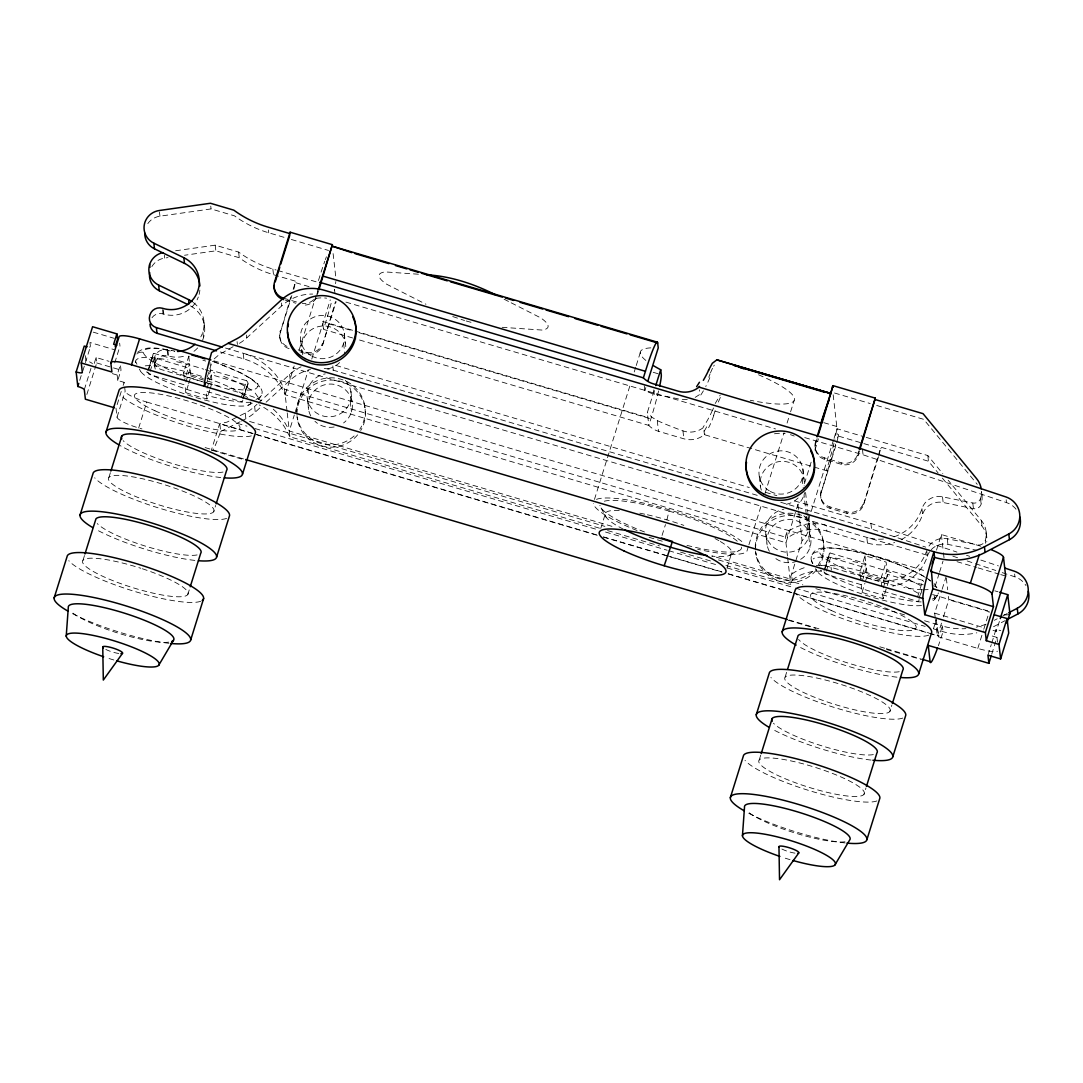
<?xml version="1.0" encoding="UTF-8"?>
<svg xmlns="http://www.w3.org/2000/svg" width="1083" height="1083" viewBox="0 0 1083 1083"><rect width="100%" height="100%" fill="white"/><g stroke="black" fill="none" stroke-linecap="round" stroke-linejoin="round"><path stroke-width="0.75" stroke-dasharray="5 3.75" d="M335.554 283.705L335.852 281.526M334.322 290.217L334.498 289.364L334.904 292.83M666.925 519.894L669.01 511.068A74.064 14.011 17.4 0 0 602.879 501.673M212.417 361.316A59.687 11.29 17.4 0 1 257.51 386.117L257.023 387.822L255.155 389.081M811.492 560.683L812.805 563.661A64.384 12.184 17.4 0 1 811.817 561.373L812.345 559.532L814.362 558.192M79.709 380.363L81.618 374.271M82.809 370.955L90.43 346.574L89.97 342.499L114.27 349.674M84.298 389.69L90.958 368.369M94.248 363.428L96.089 357.512L109.058 361.329M86.857 394.469L96.712 362.94L96.089 357.512M114.744 362.873L119.983 346.113L119.644 343.135M117.776 380.485L117.154 375.043L120.403 364.687L121.012 370.115L117.776 380.485L124.112 382.353L124.45 385.331M121.255 391.491L116.016 408.25L117.045 417.199A22.107 4.183 17.4 0 0 138.692 427.961L141.927 428.922M123.164 385.399L124.112 382.353M117.045 417.199L125.141 391.301L124.626 386.821M82.985 560.331L84.488 555.552M108.896 477.454L110.385 472.675M147.816 370.955L153.001 354.385M149.143 367.299L152.906 355.238M148.655 369.899L153.84 353.329L189.633 363.888L184.448 380.471M150.117 371.415L154.355 357.85A49.737 9.409 17.4 0 1 153.84 353.329M155.289 369.059A9.95 9.733 -6.5 0 1 155.18 363.049L154.761 356.659A9.95 9.733 -6.5 0 1 167.188 350.147L167.933 350.364A27.968 27.359 -6.5 0 0 174.742 351.501M155.18 363.049L154.761 356.659M138.692 427.961L146.787 402.064A22.107 4.183 17.4 0 1 125.141 391.301M184.096 377.398L183.582 372.796L188.753 356.226A49.737 9.409 17.4 0 1 191.529 356.93M185.91 381.988L190.148 368.423L154.355 357.85M209.804 389.866L206.975 398.91A49.737 9.409 17.4 0 1 185.843 392.669L188.198 385.128M188.672 383.626L191.028 376.099L190.148 368.423M207.246 377.168L212.011 361.925M206.988 382.191L210.765 370.129L209.885 362.453M207.043 388.228L211.28 374.664L247.073 385.223L242.836 398.788M210.264 388.364L212.16 382.326L211.28 374.664M241.374 397.271L246.558 380.702L210.765 370.129M243.296 398.382L248.007 383.314M244.244 395.809L248.007 383.761M187.752 594.689L189.742 588.313M213.649 511.812A55.274 10.464 17.4 0 0 141.142 478.469A55.274 10.464 17.4 0 0 129.026 493.618A55.274 10.464 17.4 0 0 213.649 511.812L215.652 505.436M289.12 348.658A13.267 12.982 -6.5 0 1 280.321 332.481L291.192 295.686M293.195 289.269L295.7 281.255L273.512 274.703A110.534 108.165 -6.5 0 1 239.262 257.74L215.855 250.823L184.516 255.263M280.321 332.481L291.855 295.578M293.859 289.161L295.7 281.255M318.47 280.497L320.108 275.258A38.69 3.168 -73.6 0 1 324.792 261.193M287.049 411.242L285.167 394.767L294.183 365.946M299.152 350.012L318.7 287.469M316.832 294.414L317.833 291.205M317.481 294.386L318.429 291.341M599.481 528.179L289.906 436.774L289.296 431.007L294.305 414.992M294.793 413.422L308.317 370.142M311.769 359.082L330.274 299.869M352.611 337.964L323.479 329.367L325.523 322.815A38.69 3.168 -73.6 0 0 332.021 299.991M299.883 351.826L306.029 353.64A13.267 12.982 -6.5 0 0 322.585 344.949L335.5 301.629M322.585 344.949L336.123 301.643M594.445 499.453L630.699 383.274M634.232 371.983L635.735 367.151M636.249 365.526L640.77 351.014M600.754 528.409L605.614 512.882M687.272 399.641L679.339 399.167A80.697 15.27 17.4 0 0 654.308 394.483L644.845 390.719L645.834 387.538M827.304 470.97L704.424 434.689A22.107 21.633 -6.5 0 1 683.86 438.805L658.505 431.318A22.107 21.633 -6.5 0 1 648.798 425.416L647.336 412.555L654.281 390.367M658.599 390.909A38.69 3.168 -73.6 0 1 650.856 418.864L648.798 425.416L354.236 338.438M662.065 535.435L665.463 524.565M726.964 568.088L731.336 554.103M787.463 555.931L785.31 537.087L786.786 532.389A44.213 43.266 -6.5 0 1 826.288 525.417L826.925 531.076L867.456 543.043A44.213 43.266 -6.5 0 0 894.666 542.502M859.469 450.826L857.98 455.632A13.267 12.982 -6.5 0 1 841.41 464.323L824.501 459.327A13.267 12.982 -6.5 0 1 815.716 443.15L816.541 438.453M815.716 443.15L817.137 438.588M803.234 497.043A22.107 21.633 -6.5 0 1 797.927 504.448L785.96 542.745L285.167 394.767A66.32 64.899 -6.5 0 0 243.851 358.92L218.116 351.325M804.425 483.654L811.925 459.652M814.93 450.054L818.437 438.845M833.558 439.874L808.554 519.894A22.107 21.633 -6.5 0 1 802.056 540.688L790.089 578.985L712.289 555.999M834.059 438.277L837.037 428.76L864.6 436.896M725.894 565.502L790.725 584.644L792.201 579.947L791.551 574.288A44.213 43.266 -6.5 0 1 806.415 567.072M878.57 456.674L863.557 504.678A13.267 12.982 -6.5 0 1 847.001 513.369L830.092 508.374A13.267 12.982 -6.5 0 1 821.293 492.21L835.683 444.165M837.646 437.857L838.635 434.703L837.687 434.432L837.037 428.76M821.293 492.21L836.306 444.206M836.807 442.595L838.635 434.703M759.21 759.995L760.699 755.217M785.107 677.119L787.097 670.743M857.98 455.632L858.805 450.934M824.028 570.619L829.212 554.036M825.354 566.951L829.131 554.902M824.88 569.563L830.052 552.98L865.845 563.553L860.674 580.122M826.329 571.079L830.566 557.515A49.737 9.409 17.4 0 1 830.052 552.98M863.557 504.678L877.893 456.782M878.394 455.185L880.899 447.184L928.469 461.236L938.108 472.933M879.071 455.077L880.899 447.184M860.498 578.593L859.794 572.46L864.979 555.877A49.737 9.409 17.4 0 1 886.111 562.118L886.977 569.793L881.806 586.363L880.926 578.688L886.111 562.118M923.285 584.888L887.491 574.315L888.371 581.991L883.187 598.561A49.737 9.409 17.4 0 1 862.054 592.333L861.188 584.658L866.359 568.074L830.566 557.515M862.054 592.333L864.884 583.29M865.358 581.774L867.239 575.75L866.359 568.074M883.254 587.879L887.491 574.315M917.585 596.936L922.77 580.353L886.977 569.793M919.047 598.452L921.877 589.409M920.916 593.525L921.863 590.506M936.511 550.11L941.371 534.542L981.834 546.495M863.963 794.353A55.274 10.464 17.4 0 0 791.456 761.011A55.274 10.464 17.4 0 0 779.34 776.159A55.274 10.464 17.4 0 0 863.963 794.353L865.967 787.977M889.874 711.463A55.274 10.464 17.4 0 0 817.354 678.134A55.274 10.464 17.4 0 0 805.251 693.269A55.274 10.464 17.4 0 0 889.874 711.463L891.864 705.087M935.049 586.566L939.042 573.8M939.543 572.217L943.036 561.048M935.225 617.933L934.683 613.168L941.668 590.831M942.156 589.233L946.149 576.467M933.492 628.668L936.348 619.517L938.311 636.75L977.8 648.419A22.107 4.183 17.4 0 0 997.538 651.221M941.506 623.118L937.621 635.559A13.267 1.083 -73.6 0 1 937.215 635.45L930.744 633.541M943.455 616.89L948.803 599.765L948.424 596.449M938.595 635.843L937.621 635.559L938.826 635.504L938.311 636.75L938.826 635.504A13.267 1.083 -73.6 0 0 942.386 626.015A66.32 64.899 -6.5 0 0 965.901 628.641M977.8 648.419L983.283 630.861M983.784 629.264L989.266 611.719L948.803 599.765M987.953 655.188L991.283 644.52M991.757 643.004L996.049 629.291L1000.8 630.699M993.03 630.387L996.279 631.348L999.771 620.18M991.73 654.173L996.969 637.413L990.593 635.531M713.643 415.425L715.795 408.494M748.407 546.414L746.904 551.22A80.697 15.27 17.4 0 1 697.669 549.271M748.908 544.817L761.972 503.162M764.977 493.55L784.065 432.672M787.084 423.06L790.089 413.449M790.59 411.838L794.11 400.629M710.082 373.865L708.81 377.263M713.467 407.98L712.614 410.254M710.502 372.728L712.465 368.301M720.33 397.434L717.596 403.797M715.227 403.458L720.141 395.214M261.409 395.39L258.35 399.911M812.101 554.821C815.526 546.279 826.816 547.957 834.086 547.998C865.331 552.032 896.21 561.36 923.975 576.332M937.621 595.041L934.561 599.562L932.341 600.903A64.384 12.184 17.4 0 0 934.9 597.721A6.633 6.484 -6.5 0 0 938.352 592.875M713.656 366.189L714.293 365.161M704.911 433.931L704.424 434.689L703.598 427.406C697.899 432.036 689.844 433.362 682.953 430.872A80.697 15.27 17.4 0 1 657.273 420.583L651.776 417.145L647.336 412.555M137.595 352.354C147.599 344.056 162.897 349.66 174.471 350.906M239.424 343.325A44.213 43.266 -6.5 0 0 246.802 337.855L281.77 305.812A44.213 43.266 -6.5 0 1 312.703 294.062M597.234 535.3L219.903 423.886L220.594 431.521A40.897 3.344 -73.6 0 1 211.591 449.486L219.687 423.588L226.875 422.167L245.232 413.07A44.213 43.266 -6.5 0 0 254.627 406.477L257.037 404.27M258.241 403.16L289.594 374.434A44.213 43.266 -6.5 0 1 301.06 366.812M241.536 421.016L245.868 418.742A44.213 43.266 -6.5 0 0 255.277 412.136L261.301 406.612M266.12 402.199L290.23 380.092A44.213 43.266 -6.5 0 1 310.442 369.493M138.15 358.527L136.12 359.881L135.605 361.722A64.384 12.184 17.4 0 0 136.593 364.01L135.28 361.018A6.633 6.484 -6.5 0 0 135.605 361.722L137 364.308M695.191 397.366L699.835 394.402L699.32 389.853M233.075 346.722L219.172 354.547L212.485 360.409L925.166 570.822M256.021 399.451L258.675 398.057A6.633 6.484 -6.5 0 0 257.51 386.117M220.594 431.521L240.101 421.761M932.246 599.102L934.9 597.721L933.898 595.433M994.343 620.302L997.199 618.799M1002.939 615.794L1007.231 613.533M993.558 626.719L1005.01 620.694M248.44 405.096L252.285 403.174M729.238 555.484L738.606 550.8M147.802 223.612A17.68 17.301 -6.5 0 1 159.946 216.18L211.077 208.924L234.483 215.842A110.534 108.165 -6.5 0 0 268.733 232.804L284.883 237.57M175.622 250.769L215.206 245.164L238.612 252.068A110.534 108.165 -6.5 0 0 272.862 269.044L276.097 269.992M151.864 266.608A17.68 17.301 -6.5 0 1 164.711 258.079L168.014 257.605M418.417 274.216L385.142 271.914A66.32 12.549 17.4 0 0 386.536 284.152L425.957 304.255M502.092 327.31L542.028 330.058A66.32 12.549 17.4 0 0 540.634 317.833L509.958 302.184M894.016 536.843A44.213 43.266 -6.5 0 0 921.944 508.685A17.68 17.301 -6.5 0 1 942.508 496.84L972.791 503.013A6.633 6.484 -6.5 0 0 980.521 498.532A22.107 21.633 -6.5 0 0 981.482 491.601L982.037 495.852M901.015 539.794A44.213 43.266 -6.5 0 0 922.594 514.357A17.68 17.301 -6.5 0 1 943.144 502.498L973.441 508.685A6.633 6.484 -6.5 0 0 981.157 504.191A22.107 21.633 -6.5 0 0 981.225 491.723M928.984 545.994A17.68 17.301 -6.5 0 1 947.273 538.738L977.57 544.911A6.633 6.484 -6.5 0 0 985.286 540.431A22.107 21.633 -6.5 0 0 981.388 520.557L948.18 480.27M931.258 549.65A17.68 17.301 -6.5 0 1 947.923 544.397L976.622 550.259M466.204 320.974L474.327 323.248M834.533 393.007L870.19 403.539M876.675 405.448L923.691 419.338L977.259 484.318M291.354 239.478L328.515 250.457M653.184 372.295L658.044 373.73M823.797 422.668L836.78 426.499A38.69 3.168 -73.6 0 1 834.858 439.373M866.224 437.383L927.82 455.564L942.819 473.758M277.708 270.466L318.091 282.392M838.797 436.205L862.285 443.137M863.855 443.597L881.061 448.673M295.862 282.744L309.955 286.914M345.924 302.116L775.536 428.963M804.723 437.586L863.083 454.819L1006.486 502.58A20.726 20.279 -6.5 0 1 1016.599 509.931M283.353 298.109L297.189 302.184M815.54 441.661A13.267 12.982 -6.5 0 0 824.339 457.825L841.234 462.82A13.267 12.982 -6.5 0 0 857.804 454.129M285.073 300.059L295.821 303.226M322.572 321.434L353.329 330.518M354.94 330.992L647.905 417.496M328.596 323.722L352.882 330.884M359.353 332.806L650.856 418.864M298.163 349.877L305.853 352.151A13.267 12.982 -6.5 0 0 322.423 343.46M821.131 490.707A13.267 12.982 -6.5 0 0 829.916 506.885L846.825 511.88A13.267 12.982 -6.5 0 0 863.395 503.189M151.999 317.685A9.95 9.733 -6.5 0 1 163.059 313.908L163.804 314.124A27.968 27.359 -6.5 0 0 198.311 297.04M335.906 365.472L749.314 487.54M765.519 492.318L776.877 495.676M794.705 500.942L870.908 523.441L956.952 552.1M324.237 368.491A44.213 43.266 -6.5 0 1 333.307 370.183L759.684 496.068M780.762 502.295L871.544 529.1L925.721 547.145M956.993 561.684L976.446 567.424M978.071 567.898L999.149 574.125M1000.76 574.599L1005.633 576.034M225.521 348.036L929.701 555.958M994.776 590.831L998.025 591.778M93.206 332.143L114.27 338.356M243.851 358.92L243.201 353.261A66.32 64.899 -6.5 0 1 279.076 379.321L284.491 389.217L785.31 537.087M155.41 362.318A9.95 9.733 -6.5 0 1 167.838 355.806L168.569 356.023A27.968 27.359 -6.5 0 0 184.963 355.941M932.558 594.54L989.293 611.299M206.163 382.813L161.137 369.52A9.95 9.733 -6.5 0 1 154.544 357.39M207.774 383.287L247.98 395.16A66.32 64.899 -6.5 0 1 261.423 400.778M816.257 565.529A44.213 43.266 -6.5 0 1 831.054 567.316L871.585 579.283A44.213 43.266 -6.5 0 0 926.29 551.87M861.188 584.658L825.395 574.085A49.737 9.409 17.4 0 1 823.946 571.472M96.712 362.94L121.012 370.115M934.683 613.168L984.934 628.005M112.294 373.608L117.154 375.043M249.55 421.449L604.896 526.379M718.476 559.911L802.841 584.82M815.824 588.651L905.077 615.009M924.544 620.749L942.386 626.015L943.036 631.687A40.897 3.344 -73.6 0 1 938.379 645.712M607.577 530.575L659.452 545.886M680.517 552.1L711.314 561.197M237.204 423.277L246.938 426.161M255.06 428.557L597.423 529.641M605.532 532.037L667.196 550.245M668.82 550.719L717.501 565.096M727.235 567.966L793.758 587.609M795.382 588.083L925.18 626.407M933.302 628.803L943.036 631.687A66.32 64.899 -6.5 0 0 976.852 632.824M146.787 402.064L597.085 535.016M603.556 536.938L665.111 555.105M666.735 555.579L721.792 571.838M728.277 573.76L791.443 592.401M793.067 592.888L929.119 633.054M603.245 537.046L721.928 572.122M728.114 573.922L937.391 635.735M205.107 447.577L245.651 459.544M788.993 619.977L821.428 629.548M879.816 646.795L884.689 648.23M886.314 648.703L920.374 658.762M211.808 450.23L245.814 460.261M788.438 620.302L815.783 628.37M886.598 649.543L921.267 659.479M273.268 409.171A66.32 64.899 -6.5 0 1 289.296 431.007L613.425 526.785M649.083 537.317L665.287 542.109M966.51 555.281L969.691 556.337M980.846 560.06L998.377 565.895M952.81 556.161L957.589 557.759M967.146 560.94L995.832 570.497M1002.208 572.623L1014.961 576.86A20.726 20.279 -6.5 0 1 1025.939 585.524M452.735 316.547L464.58 320.527M214.19 361.817L240.886 372.85L251.622 379.05M504.123 299.206L508.496 301.44M256.712 382.976L261.165 388.824M926.723 577.862L930.446 580.718M250.511 378.211L257.984 383.951M255.195 393.088L258.675 398.057M942.4 478.131L982.024 526.216A22.107 21.633 -6.5 0 1 986.789 541.96M934.209 583.602L937.377 588.489M815.553 568.683L816.934 571.201M601.092 507.968L606.101 517.133M289.906 436.774L284.491 426.892A66.32 64.899 -6.5 0 0 259.203 404.947M139.341 369.032L140.709 371.537M284.491 389.217L285.167 394.767M1006.175 499.75L1006.486 502.58M1014.636 574.031L1014.961 576.86M986.166 532.091L986.816 537.75M996.049 629.291L996.279 631.348M996.969 637.413L997.511 642.178M980.521 498.532L981.157 504.191M985.286 540.431L985.611 543.26M981.388 520.557L982.024 526.216M972.791 503.013L973.441 508.685M942.508 496.84L943.144 502.498M947.273 538.738L947.923 544.397M941.371 534.542L943.266 551.193M943.455 552.858L944.024 557.853M946.339 578.132L947.666 589.788M927.82 455.564L928.469 461.236M935.401 619.53L937.215 635.45M921.944 508.685L922.594 514.357M926.723 550.584L927.359 556.256A44.213 43.266 -6.5 0 1 892.744 586.106M883.187 598.561L882.32 590.898L918.113 601.458A49.737 9.409 17.4 0 0 919.034 599.549M862.434 449.161L863.083 454.819M870.908 523.441L871.544 529.1M867.456 543.043L866.82 537.385A44.213 43.266 -6.5 0 0 884.594 538.941M864.979 555.877L865.845 563.553M841.234 462.82L841.41 464.323M846.825 511.88L847.001 513.369M833.165 394.794L836.78 426.499M824.339 457.825L824.501 459.327M829.916 506.885L830.092 508.374M831.054 567.316L831.378 570.145M815.161 447.712L815.323 449.201M820.752 496.759L820.914 498.261M823.256 540.783L823.513 543.057M802.814 468.614L804.019 479.146M805.576 492.481L807.837 512.245M807.796 513.301L808.96 522.128M809.434 526.704L810.639 537.236M802.178 478.7L803.207 487.729M806.28 514.669L804.033 494.904A22.107 21.633 -6.5 0 0 804.588 492.684M806.469 516.307L808.162 531.13M808.798 536.789L810.003 547.321M797.927 504.448L798.482 509.389M798.672 511.041L802.056 540.688M786.786 532.389L787.422 538.048A44.213 43.266 -6.5 0 1 826.925 531.076M787.639 557.569L790.725 584.644M759.278 476.317L760.483 486.849M765.898 534.406L767.102 544.939M756.029 554.983L755.772 552.709A34.263 33.532 -6.5 0 0 779.476 578.864A34.263 33.532 -6.5 0 0 814.145 569.942M682.953 430.872L683.86 438.805M653.78 389.88L654.308 394.483M657.273 420.583L658.505 431.318M644.29 385.778L644.845 390.719M364.7 405.394L364.957 407.655M344.259 333.226L345.463 343.758M350.878 391.315L352.083 401.847M343.622 343.311L344.827 353.843M350.242 401.4L351.447 411.933M333.104 253.598L335.771 276.964M332.833 365.932L333.307 370.183M322.829 323.695L323.479 329.367M305.853 352.151L306.029 353.64M307.978 388.919L309.183 399.451M300.722 340.915L301.927 351.447M307.342 399.004L308.547 409.536M297.473 419.581L297.216 417.321A34.263 33.532 -6.5 0 0 320.92 443.475A34.263 33.532 -6.5 0 0 355.576 434.554M281.445 302.983L281.77 305.812M289.594 374.434L290.23 380.092M268.408 229.975L268.733 232.804M272.862 269.044L273.512 274.703M279.78 337.03L279.942 338.532M287.225 412.88L289.296 431.007M238.612 252.068L239.262 257.74M246.491 335.026L246.802 337.855M254.627 406.477L255.277 412.136M237.082 341.619L237.407 344.448M245.232 413.07L245.868 418.742M210.752 206.095L211.077 208.924M215.206 245.164L215.855 250.823M204.024 322.22L204.66 327.878M202.859 332.048L203.496 337.706M206.975 398.91L206.095 391.234L241.888 401.807A49.737 9.409 17.4 0 0 242.822 400.331M188.753 356.226L189.633 363.888M185.843 392.669L184.963 384.993L149.17 374.434A49.737 9.409 17.4 0 1 147.829 372.281M159.458 211.93L159.946 216.18M164.399 255.236L164.711 258.079M163.316 309.887L163.804 314.124M167.933 350.364L168.569 356.023M162.572 309.657L163.059 313.908M167.188 350.147L167.838 355.806M154.26 361.925L154.896 367.584M85.34 355.725L85.895 360.558A6.633 1.259 17.4 0 1 92.393 363.793M811.817 561.373A6.633 6.484 -6.5 0 1 819.614 552.086M921.132 601.931A64.384 12.184 17.4 0 1 820.4 570.132M817.841 557.366A64.384 12.184 17.4 0 1 844.077 559.545M852.903 561.387A64.384 12.184 17.4 0 1 890.943 572.623M899.959 576.048A64.384 12.184 17.4 0 1 922.256 586.499M921.511 605.492A58.022 10.979 17.4 0 1 859.861 593.24A58.022 10.979 17.4 0 1 816.04 569.144M821.469 565.529A58.022 10.979 17.4 0 1 870.136 573.624A58.022 10.979 17.4 0 1 920.293 594.702M933.722 585.781A6.633 6.484 -6.5 0 1 934.453 586.038M935.157 586.39A6.633 6.484 -6.5 0 1 936.389 587.311M928.145 589.49A59.687 11.29 17.4 0 1 923.65 589.748M922.35 589.734A59.687 11.29 17.4 0 1 903.818 587.473M895.627 585.768A59.687 11.29 17.4 0 1 823.906 557.596A59.687 11.29 17.4 0 1 852.199 550.909A59.687 11.29 17.4 0 1 926.872 578.39M928.226 579.351A59.687 11.29 17.4 0 1 930.5 581.178M859.794 572.46A49.737 9.409 17.4 0 1 880.926 578.688M888.371 581.991A49.737 9.409 17.4 0 1 867.239 575.75M922.77 580.353A49.737 9.409 17.4 0 1 923.637 581.476M136.878 353.979A6.633 6.484 -6.5 0 1 137.473 353.478M138.123 353.058A6.633 6.484 -6.5 0 1 143.403 352.435M251.188 402.213A64.384 12.184 17.4 0 1 145.447 371.293M141.629 357.715A64.384 12.184 17.4 0 1 167.865 359.881M176.691 361.722A64.384 12.184 17.4 0 1 203.685 369.181M205.283 369.696A64.384 12.184 17.4 0 1 214.732 372.958M223.734 376.383A64.384 12.184 17.4 0 1 251.283 390.083M250.728 402.226A58.022 10.979 17.4 0 1 196.632 397.732A58.022 10.979 17.4 0 1 139.815 369.479M145.244 365.864A58.022 10.979 17.4 0 1 202.616 376.667M206.907 378.116A58.022 10.979 17.4 0 1 244.068 395.051M245.381 395.972A58.022 10.979 17.4 0 1 247.601 397.745M251.919 389.839A59.687 11.29 17.4 0 1 227.606 387.822M219.416 386.117A59.687 11.29 17.4 0 1 204.836 382.367M201.844 381.5A59.687 11.29 17.4 0 1 145.542 355.996A59.687 11.29 17.4 0 1 171.75 350.445M246.558 380.702A49.737 9.409 17.4 0 1 247.073 385.223M212.16 382.326A49.737 9.409 17.4 0 1 207.977 381.257M203.739 380.092A49.737 9.409 17.4 0 1 191.028 376.099M202.846 360.165A49.737 9.409 17.4 0 1 205.675 361.059M310.794 415.926A22.107 21.633 -6.5 0 1 318.943 387.186A22.107 21.633 -6.5 0 1 348.645 393.522A22.107 21.633 -6.5 0 1 343.595 422.925M334.133 426.986A22.107 21.633 -6.5 0 1 314.95 421.328M769.35 551.328A22.107 21.633 -6.5 0 1 787.341 519.502A22.107 21.633 -6.5 0 1 809.637 548.404A22.107 21.633 -6.5 0 1 773.506 556.716M315.925 298.407A34.263 33.532 -6.5 0 1 326.633 298.177M774.48 433.796A34.263 33.532 -6.5 0 1 785.202 433.566M790.441 434.689A34.263 33.532 -6.5 0 1 794.232 436.043M296.701 412.081A34.263 33.532 -6.5 0 1 340.346 379.05A34.263 33.532 -6.5 0 1 359.759 429.382M755.257 547.47A34.263 33.532 -6.5 0 1 798.916 514.452A34.263 33.532 -6.5 0 1 818.315 564.771M720.317 541.5A66.32 12.549 17.4 0 1 711.558 556.066M623.321 529.154A66.32 12.549 17.4 0 1 619.259 510.431M639.782 513.166A66.32 12.549 17.4 0 1 645.861 514.439M647.404 514.777A66.32 12.549 17.4 0 1 683.847 525.377M714.997 538.549A66.32 12.549 17.4 0 1 718.855 540.647M741.53 547.145A74.064 14.011 17.4 0 1 686.636 545.291M644.507 531.97A74.064 14.011 17.4 0 1 599.941 505.341M669.01 511.068A74.064 14.011 17.4 0 1 737.537 541.432M637.088 530.535A80.697 15.27 17.4 0 1 593.294 503.365M596.489 499.371A80.697 15.27 17.4 0 1 668.536 509.606A80.697 15.27 17.4 0 1 743.195 542.691M90.43 346.574A6.633 1.259 17.4 0 1 89.307 347.02M1007.813 614.806A22.107 4.183 17.4 0 1 1004.063 614.806M986.153 624.133A66.32 64.899 -6.5 0 1 976.203 627.165M183.582 372.796A49.737 9.409 17.4 0 1 203.306 378.563M790.048 859.658A48.64 9.206 17.4 0 1 782.765 857.384M844.997 841.789A55.274 10.464 17.4 0 1 794.475 832.813A55.274 10.464 17.4 0 1 747.5 811.424M794.963 853.147A10.41 1.976 17.4 0 1 781.005 848.571M113.837 659.994A48.64 9.206 17.4 0 1 106.554 657.719M168.786 642.138A55.274 10.464 17.4 0 1 118.264 633.162A55.274 10.464 17.4 0 1 71.275 611.76M118.751 653.482A10.41 1.976 17.4 0 1 105.836 649.462M223.017 472.053A55.274 10.464 17.4 0 1 170.681 463.037A55.274 10.464 17.4 0 1 123.164 440.673M251.351 435.867A71.451 13.524 17.4 0 1 182.946 424.59A71.451 13.524 17.4 0 1 120.606 394.929M220.756 477.522A71.451 13.524 17.4 0 1 119.902 445.451M197.106 554.929A55.274 10.464 17.4 0 1 144.77 545.927A55.274 10.464 17.4 0 1 97.253 523.549M142.36 568.765A55.274 10.464 17.4 0 1 177.544 596.774A55.274 10.464 17.4 0 1 86.911 567.316A55.274 10.464 17.4 0 1 140.844 568.277M200.68 601.268A71.451 13.524 17.4 0 1 132.911 590.898A71.451 13.524 17.4 0 1 68.798 560.683M168.948 643.275A71.451 13.524 17.4 0 1 72.399 613.56M226.577 518.391A71.451 13.524 17.4 0 1 158.808 508.022A71.451 13.524 17.4 0 1 94.695 477.806M194.859 560.398A71.451 13.524 17.4 0 1 95.385 529.113M833.978 443.245A38.69 3.168 -73.6 0 1 826.343 470.685M758.533 374.772A80.697 15.27 17.4 0 1 794.38 400.033A80.697 15.27 17.4 0 1 750.262 400.25M645.874 360.449A80.697 15.27 17.4 0 1 651.722 347.819M792.201 579.947A44.213 43.266 -6.5 0 1 823.567 571.377M712.452 410.186A101.369 99.338 -1.6 0 1 703.165 427.135M709.825 377.642A101.518 99.162 -11.1 0 1 705.75 386.523M703.395 390.814A101.518 99.162 -11.1 0 1 700.809 394.997M713.778 415.385A36.389 15.825 -61.7 0 1 708.62 427.69M706.685 426.824A37.783 15.324 -61.2 0 1 703.476 432.347M325.347 259.663A38.69 3.168 -73.6 0 1 326.43 256.779M345.287 380.336A22.107 21.633 -6.5 0 1 340.807 413.462A22.107 21.633 -6.5 0 1 308.465 402.998A22.107 21.633 -6.5 0 1 325.293 373.865M803.843 515.725A22.107 21.633 -6.5 0 1 799.376 548.864A22.107 21.633 -6.5 0 1 767.035 538.4A22.107 21.633 -6.5 0 1 783.848 509.267M927.359 556.256A17.68 17.301 -6.5 0 1 929.634 551.653M287.009 346.425A13.267 12.982 -6.5 0 1 280.159 330.978M190.486 305.893A27.968 27.359 -6.5 0 1 202.061 341.362M197.648 347.914A27.968 27.359 -6.5 0 1 193.573 351.609M193.302 302.482A27.968 27.359 -6.5 0 1 200.815 336.854M302.793 354.737A22.107 21.633 -6.5 0 1 321.015 326.132A22.107 21.633 -6.5 0 1 345.707 349.403M339.575 362.575A22.107 21.633 -6.5 0 1 324.061 369.235M316.236 297.798A13.267 12.982 -6.5 0 1 302.468 305.027M199.854 290.054A27.968 27.359 -6.5 0 1 199.123 294.4M313.677 299.639A13.267 12.982 -6.5 0 1 302.292 303.524M761.349 490.125A22.107 21.633 -6.5 0 1 780.153 461.466A22.107 21.633 -6.5 0 1 804.141 485.915M798.144 497.963A22.107 21.633 -6.5 0 1 782.616 504.637M899.228 671.704A55.274 10.464 17.4 0 1 845.16 662.146A55.274 10.464 17.4 0 1 798.591 639.39M928.7 635.166A71.451 13.524 17.4 0 1 860.931 624.81A71.451 13.524 17.4 0 1 796.817 594.581M896.981 677.173A71.451 13.524 17.4 0 1 797.508 645.888M873.331 754.58A55.274 10.464 17.4 0 1 820.995 745.578A55.274 10.464 17.4 0 1 773.465 723.2M876.892 800.933A71.451 13.524 17.4 0 1 809.123 790.563A71.451 13.524 17.4 0 1 745.009 760.347M845.16 842.94A71.451 13.524 17.4 0 1 745.7 811.654M902.789 718.056A71.451 13.524 17.4 0 1 835.034 707.686A71.451 13.524 17.4 0 1 770.906 677.457M871.07 760.063A71.451 13.524 17.4 0 1 771.597 728.764M296.959 414.342A34.263 33.532 -6.5 0 1 339.954 381.148A34.263 33.532 -6.5 0 1 360.72 430.52M357.634 434.852A34.263 33.532 -6.5 0 1 320.527 445.546A34.263 33.532 -6.5 0 1 297.013 415.655M755.514 549.744A34.263 33.532 -6.5 0 1 798.523 516.537A34.263 33.532 -6.5 0 1 819.276 565.908M816.189 570.24A34.263 33.532 -6.5 0 1 779.097 580.935A34.263 33.532 -6.5 0 1 755.568 551.057M154.937 410.741A55.274 10.464 17.4 0 0 239.56 428.936A55.274 10.464 17.4 0 0 167.039 395.593A55.274 10.464 17.4 0 0 154.937 410.741M311.769 356.036A22.107 21.633 -6.5 0 0 344.597 336.61A22.107 21.633 -6.5 0 0 311.119 318.578A22.107 21.633 -6.5 0 0 311.769 356.036M770.324 491.438A22.107 21.633 -6.5 0 0 803.153 471.998A22.107 21.633 -6.5 0 0 769.675 453.967A22.107 21.633 -6.5 0 0 770.324 491.438M831.148 610.392A55.274 10.464 17.4 0 0 915.771 628.587A55.274 10.464 17.4 0 0 843.264 595.244A55.274 10.464 17.4 0 0 831.148 610.392"/><path stroke-width="1.5" d="M66.212 636.303L68.297 607.495A55.274 10.464 17.4 0 1 128.105 614.345A55.274 10.464 17.4 0 1 171.764 641.434M742.437 835.968L744.508 807.16A55.274 10.464 17.4 0 1 800.202 812.683A55.274 10.464 17.4 0 1 849.722 839.934L835.007 864.803M205.35 383.26L204.389 386.306A40.897 3.344 -73.6 0 1 211.591 352.476L228.093 343.338L933.925 551.734L934.575 557.407A13.267 1.083 -73.6 0 0 931.326 569.699L932.842 588.759L924.747 614.67L985.368 632.567L986.302 640.689L998.973 644.439L1000.624 658.938L987.953 655.188L988.874 663.324L928.253 645.414L930.094 661.632L921.985 659.236M931.326 569.699L930.879 571.526L970.368 583.196A22.107 4.183 17.4 0 1 992.014 593.958L993.463 606.67L985.368 632.567M114.405 407.777L85.381 399.207L84.298 389.69A6.633 1.259 17.4 0 0 77.8 386.455L76.148 371.97L84.244 346.073A6.633 1.259 17.4 0 0 87.114 346.763M76.148 371.97A6.633 1.259 17.4 0 0 82.335 372.484L81.252 362.967L92.583 326.714L116.883 333.889L117.505 339.317L115.191 346.722M77.8 386.455L78.761 383.409M116.883 333.889L113.647 344.245L116.815 345.179M81.252 362.967L111.887 372.011L110.872 363.076L118.968 337.165A22.107 4.183 17.4 0 1 139.585 338.884L210.874 359.922M54.15 597.938L67.105 556.5A71.451 13.524 17.4 0 1 143.782 566.003A71.451 13.524 17.4 0 1 202.169 600.537M80.061 515.061L93.003 473.623A71.451 13.524 17.4 0 1 163.736 481.245A71.451 13.524 17.4 0 1 229.542 515.643L216.586 557.082M105.958 432.185L118.913 390.746A71.451 13.524 17.4 0 1 189.647 398.354A71.451 13.524 17.4 0 1 255.453 432.767L242.497 474.205M110.872 363.076A22.107 4.183 17.4 0 1 131.49 364.781L139.585 338.884M84.975 553.954L95.94 518.892A55.274 10.464 17.4 0 1 155.316 527.326A55.274 10.464 17.4 0 1 200.707 553.251L190.242 586.715M110.886 471.078L121.851 436.016M318.903 289.824L332.373 244.677L290.109 232.195L274.568 281.932A13.267 12.982 -6.5 0 0 283.353 298.109L283.529 299.598A13.267 12.982 -6.5 0 1 274.283 285.411M275.244 281.824L279.752 267.379M280.754 264.171L289.784 235.295M216.14 503.839L226.604 470.374A55.274 10.464 17.4 0 0 174.322 442.284A55.274 10.464 17.4 0 0 121.824 438.859M190.689 639.958L203.631 598.52M318.334 289.594L332.373 244.677M859.97 449.228L875.308 398.138L833.044 385.656L821.875 423.412L699.009 387.132A22.107 21.633 -6.5 0 1 678.445 391.247L653.076 383.748A22.107 21.633 -6.5 0 1 643.383 377.859L645.427 371.307A38.69 3.168 -73.6 0 1 657.665 342.973L630.157 334.85M647.824 381.202L658.234 347.9L657.665 342.973M655.756 385.602L660.711 369.75A80.697 15.27 17.4 0 1 653.78 365.864M664.19 565.719L672.462 541.405A74.064 14.011 17.4 0 1 661.375 537.953M817.042 436.855L833.044 385.656M818.558 434.039L821.401 424.929M730.362 797.602L743.317 756.164A71.451 13.524 17.4 0 1 814.05 763.772A71.451 13.524 17.4 0 1 879.856 798.185L866.901 839.623M756.272 714.712L769.228 673.274A71.451 13.524 17.4 0 1 839.948 680.896A71.451 13.524 17.4 0 1 905.754 715.308L892.812 756.746M782.183 631.836L795.125 590.397A71.451 13.524 17.4 0 1 865.859 598.019A71.451 13.524 17.4 0 1 931.664 632.418L918.709 673.856M761.2 753.619L772.152 718.557M787.598 669.145L798.063 635.667A55.274 10.464 17.4 0 1 857.438 644.101A55.274 10.464 17.4 0 1 902.829 670.025L892.365 703.503M859.306 449.337L875.308 398.138M932.138 564.108L934.074 557.894M866.454 786.38L876.919 752.902A55.274 10.464 17.4 0 0 824.637 724.825A55.274 10.464 17.4 0 0 772.138 721.4M970.368 583.196L979.343 554.469M992.014 593.958L1003.494 557.271A22.107 4.183 17.4 0 0 991.486 549.826M986.302 640.689L1005.633 576.034L1003.494 557.271M1000.272 618.583L1007.745 594.662L999.636 592.266M988.874 663.324L991.256 655.702M998.973 644.439L1007.068 618.542L994.397 614.792M1006.892 622.996L1009.884 613.425L1007.745 594.662M1000.624 658.938L1008.72 633.027L1007.068 618.542M708.499 370.237L712.316 363.279L716.865 359.854L830.837 393.562L716.865 359.854M158.795 665.152L173.497 640.27M699.009 387.132L699.496 386.374M122.569 653.266L103.318 680.07L102.75 647.092M798.794 852.93L779.53 879.734L778.961 846.744M228.093 343.338L236.757 338.789A44.213 43.266 -6.5 0 0 246.166 332.197L281.12 300.153A44.213 43.266 -6.5 0 1 324.196 290.23L862.434 449.161L1005.85 496.921A20.726 20.279 -6.5 0 1 1008.801 533.987L1009.451 539.659L985.083 552.425A66.32 64.899 -6.5 0 1 934.575 557.407M924.747 614.67L922.906 598.452A40.897 3.344 -73.6 0 1 933.925 551.734A66.32 64.899 -6.5 0 0 984.447 546.766L1008.801 533.987M1008.666 612.788L1017.262 608.28A20.726 20.279 -6.5 0 0 1014.311 571.201L1004.753 568.02M1007.88 619.192L1017.912 613.939A20.726 20.279 -6.5 0 0 1028.349 591.291M351.772 252.65L332.061 246.125L657.381 342.187M426.729 274.784C450.731 276.165 474.124 283.963 495.445 294.779M831.243 393.508L733.57 365.188L737.455 366.528M832.258 386.861L833.22 387.145M875.484 399.627L923.054 413.665L976.609 478.659A22.107 21.633 -6.5 0 1 981.212 488.799M355.007 253.612L388.987 263.643M395.471 265.552L406.802 268.909M410.037 269.857L418.119 272.253M421.368 273.2L447.265 280.849M450.501 281.81L502.295 297.094M505.531 298.055L513.613 300.438M520.097 302.36L542.745 309.048M545.994 309.995L568.643 316.696M575.127 318.605L597.775 325.293M601.024 326.254L626.922 333.889M739.08 367.015L825.056 392.398M323.167 276.165L645.427 371.307M319.675 282.284L643.383 377.859M290.109 232.195L290.285 233.698L268.083 227.146A110.534 108.165 -6.5 0 1 233.833 210.17L210.44 203.266L159.296 210.508A17.68 17.301 -6.5 0 0 153.84 243.174L183.853 257.713A27.968 27.359 -6.5 0 1 197.309 292.288A27.968 27.359 -6.5 0 1 163.154 308.465L162.423 308.249A9.95 9.733 -6.5 0 0 149.995 314.76L149.765 315.491A9.95 9.733 -6.5 0 0 156.358 327.621L222.299 347.088M149.982 324.169A9.95 9.733 -6.5 0 0 157.008 333.28L216.505 350.851M932.842 588.759L993.463 606.67M131.49 364.781L922.906 598.452M245.651 459.544L787.368 619.49M144.716 233.102A17.68 17.301 -6.5 0 0 154.49 248.833L184.489 263.372A27.968 27.359 -6.5 0 1 199.895 285.98M162.761 252.65A17.68 17.301 -6.5 0 0 158.619 285.059L188.618 299.612A27.968 27.359 -6.5 0 1 192.192 301.67M149.698 272.578A17.68 17.301 -6.5 0 0 159.255 290.731L187.765 304.54M1017.262 608.28L1017.912 613.939M984.447 546.766L985.083 552.425M660.711 369.75L661.28 374.677A38.69 3.168 -73.6 0 1 659.642 386.265M183.853 257.713L184.489 263.372M188.618 299.612L189.105 303.849M153.84 243.174L154.49 248.833M158.619 285.059L159.255 290.731M149.616 264.55L149.941 267.379M156.358 327.621L157.008 333.28M191.623 354.953A59.687 11.29 17.4 0 1 199.055 357.052M200.558 357.485A59.687 11.29 17.4 0 1 205.039 358.879M352.706 316.71A34.263 33.532 -6.5 0 1 329.746 364.01A34.263 33.532 -6.5 0 1 287.591 332.143M287.929 326.876A34.263 33.532 -6.5 0 1 288.403 324.291M810.666 450.934A34.263 33.532 -6.5 0 1 786.339 499.804A34.263 33.532 -6.5 0 1 746.485 462.279M706.982 555.484A66.32 12.549 17.4 0 1 624.742 529.858M937.485 648.176A40.897 3.344 -73.6 0 1 930.094 661.632M1009.884 613.425A22.107 4.183 17.4 0 1 1009.018 614.521M1019.888 517.011A20.726 20.279 -6.5 0 1 1009.451 539.659M779.124 847.123A10.41 1.976 17.4 0 1 790.238 848.043A10.41 1.976 17.4 0 1 797.9 853.282M779.882 856.423A48.64 9.206 17.4 0 1 751.209 832.732A48.64 9.206 17.4 0 1 829.348 857.073A48.64 9.206 17.4 0 1 792.973 860.498M103.305 647.891A10.41 1.976 17.4 0 1 114.026 648.379A10.41 1.976 17.4 0 1 120.903 653.658M103.67 656.758A48.64 9.206 17.4 0 1 74.984 633.068A48.64 9.206 17.4 0 1 153.136 657.422A48.64 9.206 17.4 0 1 116.747 660.833M118.561 444.68A71.451 13.524 17.4 0 1 130.908 429.247A71.451 13.524 17.4 0 1 223.951 458.434A71.451 13.524 17.4 0 1 224.357 477.847M68.094 611.205A71.451 13.524 17.4 0 1 78.599 594.946A71.451 13.524 17.4 0 1 172.793 624.525A71.451 13.524 17.4 0 1 170.776 643.464M92.664 527.556A71.451 13.524 17.4 0 1 104.997 512.124A71.451 13.524 17.4 0 1 198.054 541.31A71.451 13.524 17.4 0 1 198.446 560.737M739.039 367.096A80.697 15.27 17.4 0 1 743.75 368.829M820.928 423.128A38.69 3.168 -73.6 0 1 829.064 400.155M708.742 369.993A36.389 6.931 -55.4 0 1 703.327 380.336M699.442 382.258A37.783 5.957 -55.5 0 1 696.626 386.658M195.062 344.204A27.968 27.359 -6.5 0 1 177.517 351.488M796.113 645.102A71.451 13.524 17.4 0 1 805.969 628.763A71.451 13.524 17.4 0 1 899.662 657.828A71.451 13.524 17.4 0 1 900.569 677.511M744.305 810.869A71.451 13.524 17.4 0 1 754.81 794.597A71.451 13.524 17.4 0 1 849.018 824.19A71.451 13.524 17.4 0 1 846.987 843.115M768.876 727.207A71.451 13.524 17.4 0 1 781.885 711.869A71.451 13.524 17.4 0 1 875.416 741.571A71.451 13.524 17.4 0 1 872.898 760.239M623.957 550.922A66.32 12.549 17.4 0 0 725.502 572.745A66.32 12.549 17.4 0 0 638.483 532.741A66.32 12.549 17.4 0 0 623.957 550.922M304.959 358.554A34.263 33.532 -6.5 0 0 355.847 328.42A34.263 33.532 -6.5 0 0 303.971 300.465A34.263 33.532 -6.5 0 0 304.959 358.554M763.515 493.943A34.263 33.532 -6.5 0 0 814.402 463.808A34.263 33.532 -6.5 0 0 762.527 435.867A34.263 33.532 -6.5 0 0 763.515 493.943"/></g></svg>
